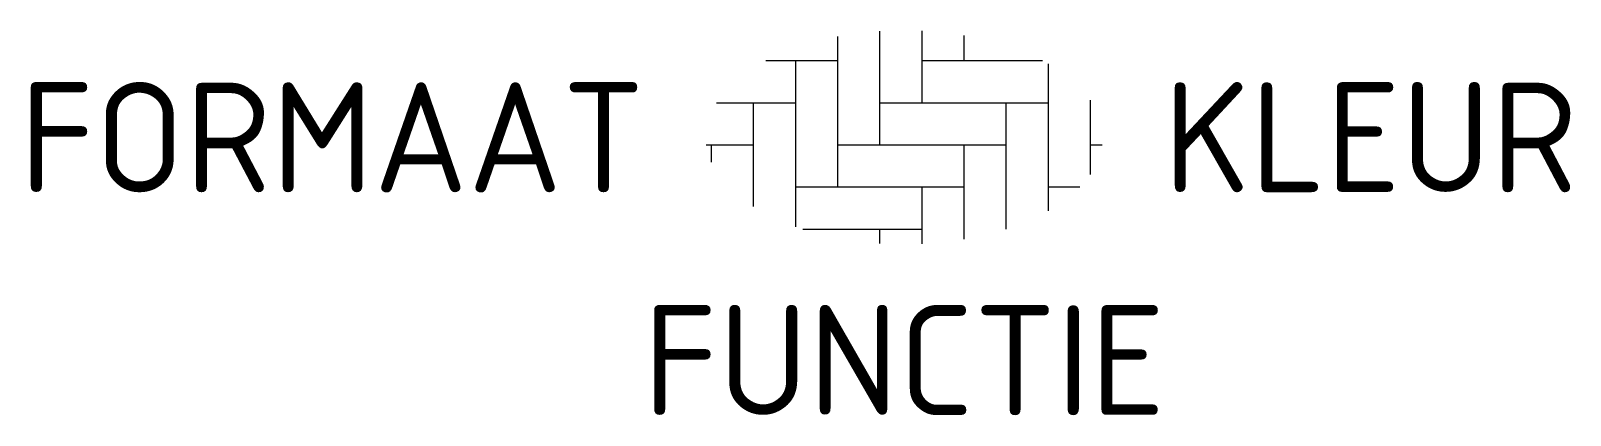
# Model space of a CAD drawing. Header units: metres. Extents: x -14.3 to 10.9, y -4.6 to 1.7.
import ezdxf
from ezdxf.enums import TextEntityAlignment as Align

# ---------------------------------------------------------------- set-up
doc = ezdxf.new("R2010")
doc.units = ezdxf.units.M
doc.styles.add('NLCS-ISO', font='NLCS-ISO.ttf')

msp = doc.modelspace()

# ---------------------------------------------------------------- linework, layer by layer
for p, q in [((-1.092, 1.648), (-1.092, -0.814)), ((-0.402, 1.737), (-0.402, -0.124)), ((0.288, 1.743), (0.288, 0.566)), ((0.978, 1.669), (0.978, 1.256)), ((-2.264, 1.256), (-1.092, 1.256)), ((-1.782, 1.256), (-1.782, -1.464)), ((0.288, 1.256), (2.264, 1.256)), ((2.358, 1.204), (2.358, -1.204)), ((-3.076, 0.566), (-1.782, 0.566)), ((-2.472, 0.566), (-2.472, -1.136)), ((-0.402, 0.566), (2.358, 0.566)), ((1.668, 0.566), (1.668, -1.502)), ((3.048, 0.607), (3.048, -0.607)), ((-3.242, -0.124), (-2.472, -0.124)), ((-3.162, -0.124), (-3.162, -0.405)), ((-1.092, -0.124), (1.668, -0.124)), ((0.978, -0.124), (0.978, -1.669)), ((3.048, -0.124), (3.242, -0.124)), ((-1.782, -0.814), (0.978, -0.814)), ((0.288, -0.814), (0.288, -1.743)), ((2.358, -0.814), (2.877, -0.814)), ((-1.66, -1.504), (0.288, -1.504)), ((-0.402, -1.504), (-0.402, -1.737))]:
    msp.add_line(p, q)

# ---------------------------------------------------------------- texts
at = {"style": 'NLCS-ISO'}
msp.add_attdef('FORMAAT', text='DF', height=1.8, dxfattribs=at).set_placement((-4.25, 0), align=Align.MIDDLE_RIGHT)
msp.add_attdef('KLEUR', text='G', height=1.8, dxfattribs=at).set_placement((4.25, 0), align=Align.MIDDLE_LEFT)
at = {"style": 'NLCS-ISO', "flags": 1}
msp.add_attdef('FUNCTIE', text='', height=1.8, dxfattribs=at).set_placement((0, -2.75), align=Align.TOP_CENTER)

doc.saveas('drawing.dxf')
